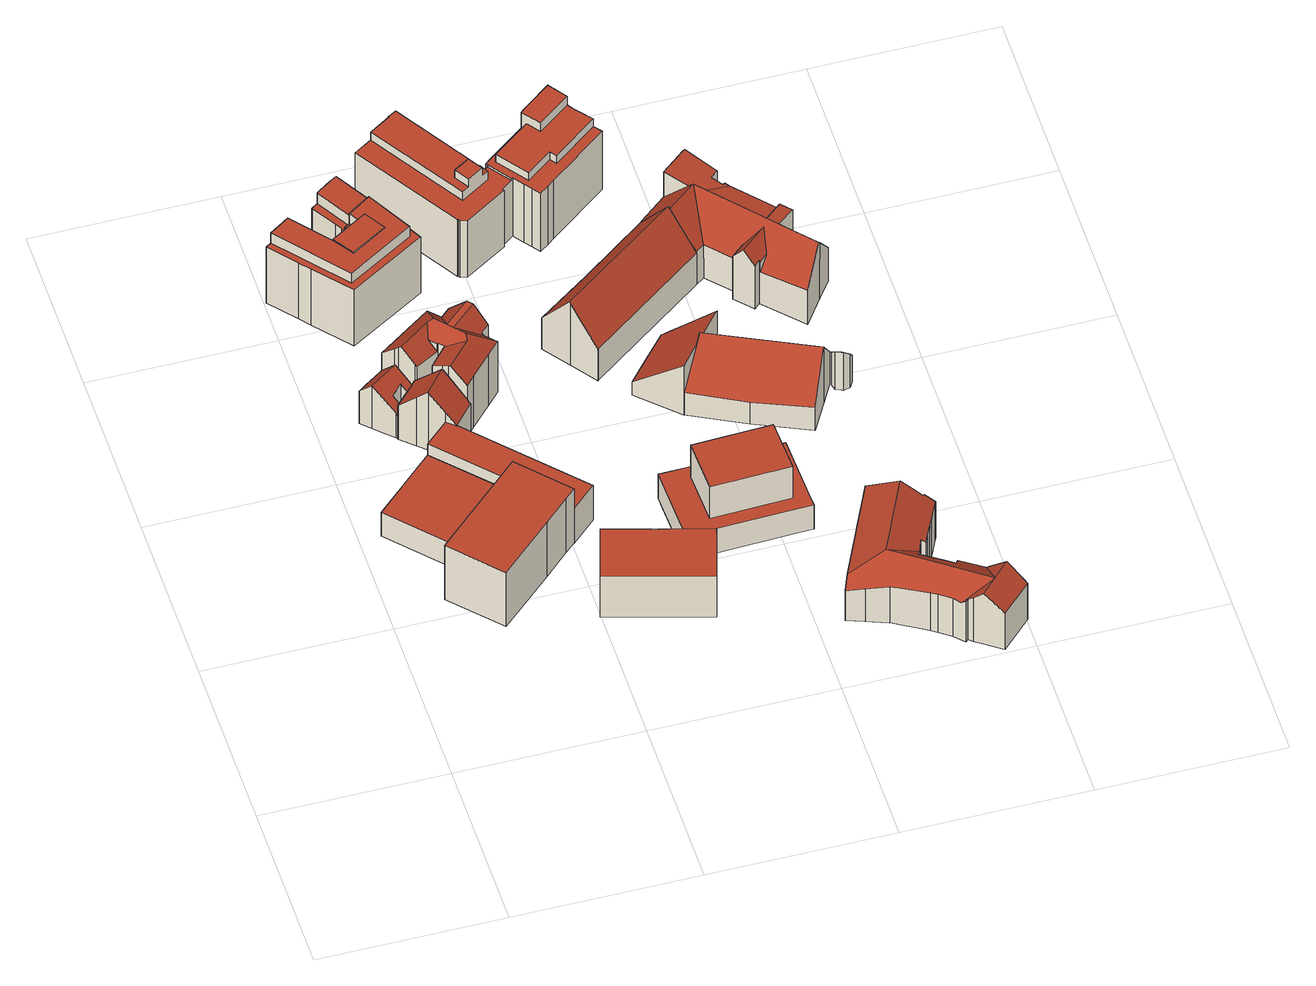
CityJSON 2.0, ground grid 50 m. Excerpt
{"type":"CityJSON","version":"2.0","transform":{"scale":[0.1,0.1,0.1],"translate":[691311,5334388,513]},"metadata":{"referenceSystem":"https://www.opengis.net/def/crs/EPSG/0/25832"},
"CityObjects":{
"building1":{"type":"Building","attributes":{"Gemeindeschluessel":"09162000","HoeheDach":"523.126","HoeheGrund":"514.620","Methode":"1000","NiedrigsteTraufeDesGebaeudes":"523.126","Geometrietyp2DReferenz":"3000","function":"31001_9998","roofType":"1000","measuredHeight":8.51,"storeysAboveGround":2},"geometry":[{"type":"MultiSurface","lod":"2","boundaries":[[[0,1,2,3,4]],[[0,5,6,1]],[[2,7,8,3]],[[9,8,7,6,5]],[[4,9,5,0]],[[1,6,7,2]],[[3,8,9,4]]],"semantics":{"surfaces":[{"type":"GroundSurface"},{"type":"WallSurface"},{"type":"RoofSurface"}],"values":[0,1,1,2,1,1,1]}}]},
"building2":{"type":"Building","attributes":{"Gemeindeschluessel":"09162000","HoeheDach":"534.290","HoeheGrund":"514.720","Methode":"1000","NiedrigsteTraufeDesGebaeudes":"534.290","Geometrietyp2DReferenz":"3000","function":"31001_9998","roofType":"1000","measuredHeight":19.57,"storeysAboveGround":5},"geometry":[{"type":"MultiSurface","lod":"2","boundaries":[[[10,11,12,13]],[[14,12,11,15,16,17,18]],[[19,20,21,22,10,13,23]],[[19,18,17,20]],[[20,17,16,21]],[[23,14,18,19]],[[21,16,15,22]],[[22,15,11,10]],[[13,12,14,23]]],"semantics":{"surfaces":[{"type":"WallSurface"},{"type":"RoofSurface"},{"type":"GroundSurface"}],"values":[0,1,2,0,0,0,0,0,0]}}]},
"building3":{"type":"Building","attributes":{"Gemeindeschluessel":"09162000","HoeheDach":"530.443","HoeheGrund":"514.780","Methode":"1000","NiedrigsteTraufeDesGebaeudes":"523.043","Geometrietyp2DReferenz":"3000","function":"31001_9998","roofType":"3100","measuredHeight":15.66},"geometry":[{"type":"MultiSurface","lod":"2","boundaries":[[[24,25,26,27,28,29,30,31,32,33,34,35,36,37,38,39,40,41,42,43]],[[37,44,45,38]],[[43,46,47,24]],[[32,31,48,49,50,33]],[[49,48,51,52,53,54,55,56,47,46,57,58,59,60,50]],[[38,45,61,39]],[[25,24,47,56,55,26]],[[30,51,48,31]],[[50,60,59,61,45,44,62,63,64]],[[33,50,64,34]],[[34,64,63,35]],[[28,53,52,29]],[[57,46,43,42,41,58]],[[58,41,40,39,61,59]],[[29,52,51,30]],[[28,27,26,55,54,53]],[[63,62,44,37,36,35]]],"semantics":{"surfaces":[{"type":"GroundSurface"},{"type":"WallSurface"},{"type":"RoofSurface"}],"values":[0,1,1,1,2,1,1,1,2,1,1,1,1,1,1,1,1]}}]},
"building4":{"type":"Building","attributes":{"Gemeindeschluessel":"09162000","HoeheDach":"535.510","HoeheGrund":"514.460","Methode":"1000","NiedrigsteTraufeDesGebaeudes":"526.711","Geometrietyp2DReferenz":"3000","function":"31001_9998","roofType":"3100","measuredHeight":21.05,"storeysAboveGround":4},"geometry":[{"type":"MultiSurface","lod":"2","boundaries":[[[65,66,67,68,69,70]],[[71,72,73,74]],[[75,76,77,78]],[[78,77,79,80]],[[81,82,83,84,85,86,87,88,67,66,65,89]],[[90,91,92,93]],[[94,87,86,95]],[[91,90,96,97,85,84]],[[98,80,79,83,82,99]],[[95,86,85,97]],[[67,88,87,94,100,68]],[[99,82,81,101]],[[74,102,103,75,78,80,98,99,101,104,70,69,68,100,94,95,97,96,90,93,105,106,71]],[[106,107,72,71]],[[74,73,108,102]],[[104,89,65,70]],[[105,109,107,106]],[[93,92,109,105]],[[75,103,102,108,110,76]],[[101,81,89,104]],[[79,77,76,110,108,73,72,107,109,92,91,84,83]]],"semantics":{"surfaces":[{"type":"WallSurface"},{"type":"RoofSurface"},{"type":"GroundSurface"}],"values":[0,0,0,0,1,0,0,0,0,0,0,0,2,0,0,0,0,0,0,0,1]}}]},
"building5":{"type":"Building","attributes":{"Gemeindeschluessel":"09162000","HoeheDach":"519.298","HoeheGrund":"515.463","Methode":"2000","NiedrigsteTraufeDesGebaeudes":"519.298","Geometrietyp2DReferenz":"3000","function":"51009_1610","roofType":"1000","measuredHeight":3.83},"geometry":[{"type":"MultiSurface","lod":"2","boundaries":[[[111,112,113,114]],[[115,116,117,118]],[[114,119,120,115,118,111]],[[114,113,121,119]],[[118,117,112,111]],[[120,122,116,115]],[[119,121,122,120]],[[112,117,116,122,121,113]]],"semantics":{"surfaces":[{"type":"WallSurface"},{"type":"GroundSurface"},{"type":"RoofSurface"}],"values":[0,0,1,0,0,0,0,2]}}]},
"building6":{"type":"Building","attributes":{"Gemeindeschluessel":"09162000","HoeheDach":"527.117","HoeheGrund":"514.500","Methode":"1000","NiedrigsteTraufeDesGebaeudes":"527.117","Geometrietyp2DReferenz":"3000","function":"31001_9998","roofType":"1000","measuredHeight":12.62,"storeysAboveGround":3},"geometry":[{"type":"MultiSurface","lod":"2","boundaries":[[[123,124,125,126]],[[127,128,129,130]],[[124,129,128,110,76,131,125]],[[126,78,75,103,127,130,123]],[[78,131,76,75]],[[126,125,131,78]],[[130,129,124,123]],[[103,110,128,127]],[[75,76,110,103]]],"semantics":{"surfaces":[{"type":"WallSurface"},{"type":"RoofSurface"},{"type":"GroundSurface"}],"values":[0,0,1,2,0,0,0,0,0]}}]},
"building7":{"type":"Building","attributes":{"Gemeindeschluessel":"09162000","HoeheDach":"539.250","HoeheGrund":"514.881","Methode":"2000","NiedrigsteTraufeDesGebaeudes":"519.380","Geometrietyp2DReferenz":"3000","function":"31001_2000","roofType":"9999","measuredHeight":24.37,"storeysAboveGround":7},"geometry":[{"type":"MultiSurface","lod":"2","boundaries":[[[132,133,134,135,136,137,138]],[[132,139,140,133]],[[141,142,143,144]],[[145,146,147,148]],[[149,137,136,150]],[[151,148,147,152,153,154]],[[155,156,134,133,140,157]],[[158,159,160,161]],[[162,163,164,165,166]],[[167,168,169,170]],[[171,144,143,172]],[[173,157,140,139,174,149,150,175,151,154,158,161,176,177,178,179,180,181,162,166,182,183,184,167,170,185,186]],[[150,136,187,188,175]],[[184,189,168,167]],[[139,132,138,174]],[[183,190,189,184]],[[179,191,192,180]],[[178,193,191,179]],[[170,169,194,185]],[[153,152,195,196]],[[173,197,198,155,157]],[[197,173,186,199]],[[200,195,152,147,146,171,172,201,202,203,204]],[[201,142,141,202]],[[161,160,205,176]],[[197,199,194,169,168,189,190,206,165]],[[174,138,137,149]],[[193,207,205,160,159,153,196,208,192,191]],[[154,153,159,158]],[[208,200,204,192]],[[185,194,199,186]],[[182,206,190,183]],[[166,165,206,182]],[[155,198,164,163,209,210,156]],[[165,164,198,197]],[[172,143,142,201]],[[135,211,187,136]],[[177,207,193,178]],[[175,188,148,151]],[[180,192,204,203,209,181]],[[211,145,148,188,187]],[[141,144,171,146,145,211,135,134,156,210,202]],[[196,195,200,208]],[[181,209,163,162]],[[176,205,207,177]],[[209,203,202,210]]],"semantics":{"surfaces":[{"type":"RoofSurface"},{"type":"WallSurface"},{"type":"GroundSurface"}],"values":[0,1,0,1,1,1,1,1,1,1,1,2,1,1,1,1,1,1,1,1,1,1,0,1,1,0,1,0,1,1,1,1,1,0,1,1,1,1,1,1,0,1,1,1,1,1]}}]},
"building8":{"type":"Building","attributes":{"Gemeindeschluessel":"09162000","HoeheDach":"538.971","HoeheGrund":"514.454","Methode":"2000","NiedrigsteTraufeDesGebaeudes":"532.280","Geometrietyp2DReferenz":"3000","function":"31001_9998","roofType":"2100","measuredHeight":24.52,"storeysAboveGround":5},"geometry":[{"type":"MultiSurface","lod":"2","boundaries":[[[212,213,214,215,216]],[[93,217,218,90]],[[219,220,212,216]],[[221,214,213,222]],[[223,224,225,226,227]],[[228,229,230,231]],[[229,228,232,105]],[[229,105,93,90,97,233,234,95,94,235,236,237,238,239,240,241,221,222,242,230]],[[242,243,231,230]],[[233,244,245,234]],[[235,94,246,247,248]],[[223,227,216,215]],[[242,222,213,212,220,243]],[[235,248,249,236]],[[236,249,250,237]],[[228,231,243,220,219,251,252,232]],[[247,253,254,255,256,250,249,248]],[[241,240,224,223,215,214,221]],[[257,245,244,258,251,219,216,227,254,253,259]],[[239,238,256,255,226,225]],[[256,238,237,250]],[[95,234,245,257,260,261]],[[95,261,246,94]],[[90,218,262,97]],[[218,217,252,251,258,262]],[[247,246,261,260,259,253]],[[260,257,259]],[[233,97,262,258,244]],[[93,105,232,252,217]],[[227,226,255,254]],[[239,225,224,240]]],"semantics":{"surfaces":[{"type":"RoofSurface"},{"type":"WallSurface"},{"type":"GroundSurface"}],"values":[0,1,0,1,0,1,1,2,1,1,1,0,1,1,1,0,0,1,0,1,1,1,1,1,0,0,1,1,1,0,1]}}]},
"building9":{"type":"Building","attributes":{"Gemeindeschluessel":"09162000","HoeheDach":"537.900","HoeheGrund":"515.250","Methode":"2000","NiedrigsteTraufeDesGebaeudes":"534.140","Geometrietyp2DReferenz":"3000","function":"31001_9998","roofType":"1000","measuredHeight":22.65,"storeysAboveGround":6},"geometry":[{"type":"MultiSurface","lod":"2","boundaries":[[[263,264,265,266]],[[267,265,268,269]],[[268,265,264,270,271]],[[267,269,272,273,274,275,276]],[[277,278,279,280]],[[281,282,283,284]],[[285,273,272,286]],[[276,287,288,289,266,265,267]],[[289,290,291,281,284,277,280,292,285,286,293,294,263,266]],[[290,295,296,291]],[[284,283,278,277]],[[293,271,270,294]],[[287,276,275,297]],[[278,283,282,296,295,288,287,297,279]],[[292,280,279,297,275,274]],[[292,274,273,285]],[[291,296,282,281]],[[264,263,294,270]],[[289,288,295,290]],[[293,286,272,269,268,271]]],"semantics":{"surfaces":[{"type":"WallSurface"},{"type":"RoofSurface"},{"type":"GroundSurface"}],"values":[0,0,1,1,0,0,0,0,2,0,0,0,0,1,0,0,0,0,0,0]}}]},
"building10":{"type":"Building","attributes":{"name":"Jüdisches Museum München","Gemeindeschluessel":"09162000","HoeheDach":"529.840","HoeheGrund":"514.689","Methode":"2000","NiedrigsteTraufeDesGebaeudes":"529.840","Geometrietyp2DReferenz":"3000","function":"31001_3000","roofType":"1000","measuredHeight":15.15,"storeysAboveGround":3},"geometry":[{"type":"MultiSurface","lod":"2","boundaries":[[[298,299,300,301]],[[301,300,302,303]],[[304,305,299,298]],[[304,298,301,303,306,307,308]],[[307,309,310,308]],[[310,309,311,302,300,299,305]],[[303,302,311,306]],[[308,310,305,304]],[[306,311,309,307]]],"semantics":{"surfaces":[{"type":"WallSurface"},{"type":"GroundSurface"},{"type":"RoofSurface"}],"values":[0,0,0,1,0,2,0,0,0]}}]},
"building11":{"type":"Building","attributes":{"name":"Ohel-Jakob-Synagoge","Gemeindeschluessel":"09162000","HoeheDach":"534.178","HoeheGrund":"513.925","Methode":"2000","NiedrigsteTraufeDesGebaeudes":"522.710","Geometrietyp2DReferenz":"3000","function":"31001_3042","roofType":"1000","measuredHeight":20.25,"storeysAboveGround":1},"geometry":[{"type":"MultiSurface","lod":"2","boundaries":[[[312,313,314,315,316,317,318,319]],[[320,321,322,323,324,319,318,317,316,325,326,327]],[[322,321,320,327,328,329,330,331]],[[332,333,334,335]],[[336,337,333,332]],[[337,338,334,333]],[[339,340,328,327,326,325,316,315]],[[341,342,331,330,329,328,340,339,315,314,313,312],[335,343,336,332]],[[324,323,322,331,342,341,312,319]],[[335,334,338,343]],[[343,338,337,336]]],"semantics":{"surfaces":[{"type":"WallSurface"},{"type":"GroundSurface"},{"type":"RoofSurface"}],"values":[0,1,0,0,0,2,0,2,0,0,0]}}]},
"building12":{"type":"Building","attributes":{"Gemeindeschluessel":"09162000","HoeheDach":"541.630","HoeheGrund":"514.597","Methode":"2000","NiedrigsteTraufeDesGebaeudes":"535.150","Geometrietyp2DReferenz":"3000","function":"31001_9998","roofType":"1000","measuredHeight":27.03,"storeysAboveGround":8},"geometry":[{"type":"MultiSurface","lod":"2","boundaries":[[[344,345,346,347]],[[348,349,350,351]],[[352,353,354,355,350,349,356,357,358,359,360,361,362,363]],[[364,365,366,367]],[[352,368,369,353]],[[370,371,372,373]],[[374,375,376,377]],[[378,379,380,381]],[[371,382,383,384,366,365,385,376,375,386,387,380,379,388,389,390,391,392,393,394,395,372]],[[381,380,387,396]],[[357,397,398,362,361,399,400,358]],[[391,401,402,392]],[[389,403,404,390]],[[401,404,403,405,406,407,408,409,410,411,412,402]],[[359,413,414,360]],[[377,376,385,415]],[[416,417,418,419,420,421,422]],[[423,386,375,374]],[[424,355,354,425]],[[351,350,355,424]],[[426,427,428,429]],[[358,400,413,359]],[[430,383,382,431]],[[432,420,419,433]],[[397,357,356,434]],[[410,417,416,411]],[[373,372,395,435]],[[436,437,344,347,438,426,429,348,351,424,425,369,368,370,373,435,439,432,433,440,441,442,443,444,378,381,396,423,374,377,415,364,367,445]],[[415,385,365,364]],[[416,422,394,393,412,411]],[[400,399,414,413]],[[397,434,428,427,446,346,345,447,448,430,431,449,398]],[[360,414,399,361]],[[436,448,447,437]],[[441,409,408,442]],[[441,440,418,417,410,409]],[[347,346,446,438]],[[437,447,345,344]],[[370,368,352,363,449,431,382,371]],[[439,435,395,394,422,421]],[[442,408,407,443]],[[436,445,384,383,430,448]],[[388,405,403,389]],[[392,402,412,393]],[[425,354,353,369]],[[438,446,427,426]],[[367,366,384,445]],[[396,387,386,423]],[[390,404,401,391]],[[348,429,428,434,356,349]],[[433,419,418,440]],[[443,407,406,444]],[[449,363,362,398]],[[439,421,420,432]],[[378,444,406,405,388,379]]],"semantics":{"surfaces":[{"type":"WallSurface"},{"type":"RoofSurface"},{"type":"GroundSurface"}],"values":[0,0,1,0,0,0,0,0,1,0,0,0,0,1,0,0,1,0,0,0,0,0,0,0,0,0,0,2,0,0,1,1,0,0,0,0,0,0,0,0,0,0,0,0,0,0,0,0,0,0,0,0,0,0,0]}}]},
"building13":{"type":"Building","attributes":{"name":"Münchner Stadtmuseum-Nationalsozialismus in Münc, Münchner Stadtmuseum-Sammlung Fotografie","Gemeindeschluessel":"09162000","HoeheDach":"537.070","HoeheGrund":"514.194","Methode":"2000","NiedrigsteTraufeDesGebaeudes":"525.417","Geometrietyp2DReferenz":"3000","function":"31001_9998","roofType":"3100","measuredHeight":22.88,"storeysAboveGround":3},"geometry":[{"type":"MultiSurface","lod":"2","boundaries":[[[450,451,452,453,454]],[[455,456,457,458]],[[459,460,461,462,463]],[[456,459,463,453,452,457]],[[464,465,462,461]],[[453,463,462,465,466,467,454]],[[455,458,451,450,468,469,464,461,460]],[[456,455,460,459]],[[458,457,452,451]],[[468,467,466,469]],[[469,466,465,464]],[[450,454,467,468]]],"semantics":{"surfaces":[{"type":"WallSurface"},{"type":"RoofSurface"},{"type":"GroundSurface"}],"values":[0,0,0,1,0,1,2,0,0,0,0,0]}}]},
"building14":{"type":"Building","attributes":{"Gemeindeschluessel":"09162000","HoeheDach":"531.748","HoeheGrund":"513.930","Methode":"1000","NiedrigsteTraufeDesGebaeudes":"518.455","Geometrietyp2DReferenz":"3000","function":"31001_9998","roofType":"2100","measuredHeight":17.82,"storeysAboveGround":3},"geometry":[{"type":"MultiSurface","lod":"2","boundaries":[[[470,471,472,473]],[[474,475,476,477,478,479]],[[475,480,481,482,483,476]],[[484,485,471,470]],[[486,481,480,475,474,479,484,470,473,487,488]],[[481,486,488,489,490,482]],[[477,476,483,482,490,489,491,472,471,485,478]],[[491,489,488,487,473,472]],[[479,478,485,484]]],"semantics":{"surfaces":[{"type":"WallSurface"},{"type":"GroundSurface"},{"type":"RoofSurface"}],"values":[0,0,0,0,1,0,2,0,0]}}]},
"building15":{"type":"Building","attributes":{"Gemeindeschluessel":"09162000","HoeheDach":"532.181","HoeheGrund":"513.980","Methode":"2000","NiedrigsteTraufeDesGebaeudes":"524.820","Geometrietyp2DReferenz":"3000","function":"31001_9998","roofType":"3100","measuredHeight":18.2,"storeysAboveGround":4},"geometry":[{"type":"MultiSurface","lod":"2","boundaries":[[[492,493,494,495]],[[496,497,498,499,500,501,502]],[[503,504,505,506]],[[507,508,509,510,511,512,513,514]],[[500,499,498,515,516,517,518,519,505,504,520]],[[521,522,523,497,496,502,493,492]],[[524,525,526,527]],[[528,529,530,531]],[[532,533,534,535,536,537,538,539]],[[540,541,529,528]],[[515,498,497,523]],[[542,543,544,545]],[[546,547,526,525,548,549,550,551,530,529,541,552,553,554,555,556,557]],[[558,559,527,526,547,546,560]],[[514,513,561,562]],[[557,556,555,554,563,564,565,566,567]],[[544,567,566,565,564,568,569,570,571,545]],[[531,530,551,572]],[[573,553,552,574]],[[539,538,575,576]],[[500,520,503,501]],[[523,522,521,492,495,509,508,507,514,562,534,533,532,539,576,542,545,571,570,569,568,577,578,573,574,540,528,531,572,579,580,581,524,527,559,558,582,583,584,585,586,519,518,517,516,515]],[[503,520,504]],[[495,494,510,509]],[[558,560,587,582]],[[576,575,543,542]],[[543,575,538,537,536,535,561,513,512,511,501,588,589,557,567,544]],[[574,552,541,540]],[[590,591,584,583,582,587]],[[562,561,535,534]],[[572,551,550,579]],[[589,588,501,503,506,592,591,590,587,560,546,557]],[[506,505,519,586,585,592]],[[579,550,549,580]],[[584,591,592,585]],[[568,564,563,577]],[[554,553,573,578,577,563]],[[510,494,493,502,501,511]],[[524,581,580,549,548,525]]],"semantics":{"surfaces":[{"type":"WallSurface"},{"type":"RoofSurface"},{"type":"GroundSurface"}],"values":[0,1,1,0,0,0,0,0,0,0,0,0,1,0,0,1,0,0,0,0,1,2,0,0,0,0,1,0,0,0,0,1,0,0,0,0,0,1,0]}}]},
"building16":{"type":"Building","attributes":{"Gemeindeschluessel":"09162000","HoeheDach":"534.388","HoeheGrund":"513.760","Methode":"2000","NiedrigsteTraufeDesGebaeudes":"518.780","Geometrietyp2DReferenz":"3000","function":"31001_9998","roofType":"3100","measuredHeight":20.63,"storeysAboveGround":2},"geometry":[{"type":"MultiSurface","lod":"2","boundaries":[[[593,594,595,596]],[[597,598,599,600]],[[601,602,603,604]],[[605,606,607,608,609,610]],[[611,612,613,614,615,601,604,616,617,618,610,609,608,619,620,593,596,597,600,621,622]],[[596,595,598,597]],[[623,624,625,606,605]],[[622,621,600,599,626,627]],[[625,603,602,628,629,630,631,632,627,626,599,598,595,594,633,634,607,606]],[[611,632,631,612]],[[619,634,633,620]],[[624,617,616,604,603,625]],[[614,629,628,615]],[[613,612,631,630,629,614]],[[608,607,634,619]],[[617,624,623,618]],[[615,628,602,601]],[[618,623,605,610]],[[622,627,632,611]],[[620,633,594,593]]],"semantics":{"surfaces":[{"type":"WallSurface"},{"type":"GroundSurface"},{"type":"RoofSurface"}],"values":[0,0,0,0,1,0,2,0,2,0,0,0,0,0,0,0,0,0,0,0]}}]},
"building17":{"type":"Building","attributes":{"name":"Münchner Stadtmuseum","Gemeindeschluessel":"09162000","HoeheDach":"535.841","HoeheGrund":"514.258","Methode":"2000","NiedrigsteTraufeDesGebaeudes":"526.041","Geometrietyp2DReferenz":"3000","function":"31001_9998","roofType":"3100","measuredHeight":21.58,"storeysAboveGround":3},"geometry":[{"type":"MultiSurface","lod":"2","boundaries":[[[635,636,637,638]],[[639,640,641,642]],[[643,644,645,646,647,648,649]],[[650,651,652,653]],[[654,655,656,657,658,659,643,649,653,652,660]],[[661,662,651,650,663]],[[664,665,666,667,657,656]],[[668,669,665,664,670]],[[671,672,673,674]],[[668,670,675,676]],[[661,663,677,678]],[[654,660,679,676,675,680]],[[651,662,679,660,652]],[[654,680,655]],[[681,682,669,668,676,679,662,661,678,683,635,638,684,685,686,671,674,687,688,689]],[[686,690,672,671]],[[649,691,692,642,641,693,653]],[[647,694,648]],[[639,695,694,647,646,687,674,673,640]],[[650,653,693,696,677,663]],[[642,692,695,639]],[[691,648,694,695,692]],[[691,649,648]],[[688,645,644,689]],[[690,686,685,697]],[[690,697,698,637,636,699,700,693,641,640,673,672]],[[696,700,699,683,678,677]],[[682,666,665,669]],[[684,698,697,685]],[[693,700,696]],[[664,656,655,680,675,670]],[[687,646,645,688]],[[681,689,644,643,659]],[[683,699,636,635]],[[657,667,658]],[[682,681,659,658,667,666]],[[638,637,698,684]]],"semantics":{"surfaces":[{"type":"WallSurface"},{"type":"RoofSurface"},{"type":"GroundSurface"}],"values":[0,1,1,1,1,0,1,0,0,0,0,0,0,0,2,0,0,0,0,1,0,1,0,0,0,1,0,0,0,0,1,0,0,0,0,0,0]}}]}
},
"vertices":[
[55,799,16],[131,870,16],[219,951,16],[384,773,16],[219,621,16],[55,799,101],[131,870,101],[219,951,101],[384,773,101],[219,621,101],
[474,615,17],[474,615,213],[409,554,213],[409,554,17],[265,422,213],[504,642,213],[384,773,213],[219,621,213],[145,552,213],[145,552,17],[219,621,17],[384,773,17],[504,642,17],[265,422,17],
[232,1143,18],[215,1158,18],[212,1161,18],[190,1140,18],[184,1134,18],[204,1115,18],[186,1097,18],[181,1101,18],[162,1120,18],[135,1146,18],[109,1171,18],[110,1172,18],[130,1186,18],[176,1218,18],[181,1222,18],[207,1198,18],[208,1197,18],[215,1190,18],[234,1171,18],[247,1159,18],[176,1218,136],[181,1222,136],[247,1159,117],[232,1143,112],[181,1101,108],[162,1120,136],[135,1146,174],[186,1097,100],[204,1115,106],[184,1134,134],[190,1140,136],[212,1161,141],[215,1158,136],[234,1171,136],[215,1190,164],[208,1197,174],[157,1161,174],[207,1198,173],[130,1186,136],[110,1172,136],[109,1171,136],
[204,1115,139],[212,1124,140],[232,1143,142],[232,1143,15],[212,1124,15],[204,1115,15],[359,1050,15],[359,1050,140],[307,990,140],[307,990,15],[305,989,15],[305,989,141],[282,1009,174],[282,1009,15],[248,1040,223],[248,1040,15],[188,1095,140],[224,1062,192],[247,1041,225],[302,1106,225],[282,1125,196],[252,1154,152],[247,1159,144],[246,1158,144],[186,1097,137],[303,1105,15],[303,1105,224],[314,1095,208],[314,1095,15],[247,1159,15],[252,1154,15],[302,1106,15],[282,1125,15],[247,1041,15],[224,1062,15],[246,1158,15],[188,1095,15],[306,990,15],[306,989,15],[186,1097,15],[353,1057,15],[352,1056,15],[352,1056,150],[306,990,141],[353,1057,149],[306,989,141],
[144,1605,25],[144,1605,63],[132,1619,63],[132,1619,25],[169,1619,25],[169,1619,63],[148,1607,63],[148,1607,25],[136,1622,25],[156,1634,25],[136,1622,63],[156,1634,63],
[384,773,15],[384,773,141],[219,951,141],[219,951,15],[570,703,15],[570,703,141],[504,642,141],[504,642,15],[282,1009,141],
[148,1607,64],[144,1605,64],[171,1572,64],[221,1602,64],[206,1627,64],[200,1637,64],[169,1619,64],[148,1607,19],[144,1605,19],[156,1563,262],[194,1507,262],[290,1566,262],[256,1623,262],[236,1611,223],[236,1611,259],[221,1637,259],[221,1637,223],[200,1637,19],[206,1627,19],[221,1637,19],[283,1678,259],[283,1678,223],[283,1678,19],[141,1608,222],[171,1572,222],[141,1608,19],[298,1688,19],[298,1688,223],[376,1544,223],[376,1544,19],[82,1672,19],[82,1672,222],[86,1675,222],[86,1675,64],[86,1675,19],[150,1720,19],[150,1720,64],[190,1653,64],[190,1653,19],[256,1623,259],[290,1566,259],[132,1619,19],[169,1619,19],[216,1634,19],[169,1421,19],[87,1518,19],[63,1547,19],[2,1619,19],[17,1629,19],[71,1665,19],[135,1711,19],[135,1710,19],[148,1718,19],[156,1634,19],[136,1622,19],[206,1627,223],[216,1634,223],[148,1718,64],[135,1710,64],[2,1619,223],[17,1629,223],[63,1547,223],[156,1634,64],[351,1553,259],[351,1553,223],[132,1619,64],[132,1619,222],[136,1622,64],[170,1445,259],[194,1507,259],[156,1563,259],[71,1665,259],[17,1629,259],[169,1421,223],[135,1711,64],[87,1518,223],[170,1445,223],[71,1665,222],[156,1563,222],[221,1602,223],
[438,1206,200],[434,1210,207],[457,1230,207],[427,1262,260],[359,1201,260],[314,1095,245],[303,1105,238],[383,1175,260],[464,1178,200],[457,1230,15],[434,1210,15],[415,1275,260],[380,1313,204],[358,1292,205],[355,1295,200],[347,1214,260],[376,1083,200],[376,1083,15],[430,1140,15],[430,1140,199],[353,1057,199],[330,1179,15],[316,1193,15],[215,1190,15],[207,1198,15],[181,1222,15],[328,1325,15],[358,1292,15],[380,1313,15],[416,1274,15],[465,1178,15],[465,1178,199],[330,1179,224],[316,1193,223],[247,1159,206],[220,1185,249],[215,1190,242],[207,1198,232],[181,1222,199],[383,1159,249],[319,1090,249],[304,1244,249],[321,1242,260],[328,1324,200],[328,1325,199],[315,1192,222],[328,1178,222],[297,1211,222],[315,1192,193],[252,1154,198],[282,1125,223],
[298,1688,22],[298,1688,211],[283,1678,211],[283,1678,22],[283,1678,249],[227,1774,211],[227,1774,249],[292,1700,211],[241,1784,211],[207,1761,249],[195,1753,249],[172,1738,249],[167,1734,249],[223,1638,249],[150,1720,22],[150,1720,211],[149,1721,211],[149,1721,22],[200,1637,22],[200,1637,211],[190,1653,211],[190,1653,22],[195,1753,22],[207,1761,22],[223,1638,211],[221,1637,211],[221,1637,22],[216,1634,22],[206,1627,22],[172,1738,22],[241,1784,22],[292,1700,22],[216,1634,211],[206,1627,211],[167,1734,211],
[539,536,17],[539,536,168],[674,496,168],[674,496,17],[703,488,168],[703,488,17],[495,387,17],[495,387,168],[814,455,17],[810,444,17],[770,306,17],[810,444,168],[770,306,168],[814,455,168],
[746,733,97],[819,735,97],[1033,743,97],[1076,745,97],[1076,745,9],[1033,743,9],[819,735,9],[746,733,9],[1041,525,9],[827,518,9],[754,515,9],[752,553,9],[747,701,9],[1077,713,9],[1082,565,9],[1084,527,9],[1084,527,97],[1041,525,97],[827,518,97],[754,515,97],[820,703,97],[820,703,212],[1034,711,212],[1034,711,97],[825,556,97],[825,556,212],[1040,564,212],[1077,713,97],[1082,565,97],[747,701,97],[752,553,97],[1040,564,97],
[503,1565,16],[503,1565,221],[485,1569,221],[485,1569,16],[354,1892,16],[354,1892,251],[407,1925,251],[407,1925,16],[574,1705,251],[428,1939,251],[407,1926,251],[406,1926,251],[350,1890,251],[510,1634,251],[529,1646,251],[505,1685,251],[547,1711,251],[572,1672,251],[589,1682,251],[575,1706,251],[682,1618,16],[682,1618,228],[668,1635,228],[668,1635,16],[574,1705,16],[428,1939,16],[601,1723,16],[601,1723,228],[597,1728,228],[597,1728,16],[740,1627,16],[740,1627,228],[723,1613,228],[723,1613,16],[887,1771,16],[887,1771,228],[902,1752,228],[902,1752,16],[600,1723,228],[645,1663,228],[647,1664,228],[699,1595,228],[902,1751,228],[901,1752,228],[886,1773,228],[765,1680,228],[752,1698,228],[683,1645,228],[622,1727,228],[724,1804,228],[714,1817,228],[614,1741,228],[901,1752,16],[510,1634,221],[589,1682,221],[572,1672,279],[529,1646,279],[683,1645,255],[622,1727,255],[765,1680,255],[752,1698,255],[886,1773,255],[858,1806,255],[849,1818,255],[846,1822,255],[838,1835,255],[837,1836,255],[750,1769,255],[724,1804,255],[505,1685,279],[547,1711,279],[699,1595,16],[750,1769,286],[837,1836,286],[802,1885,286],[738,1836,286],[734,1833,286],[719,1821,286],[714,1817,286],[902,1751,16],[406,1926,16],[407,1926,16],[480,1574,16],[480,1574,221],[301,1860,221],[301,1860,16],[645,1663,221],[600,1723,221],[734,1833,16],[738,1836,16],[350,1890,221],[614,1741,16],[615,1640,16],[617,1636,16],[481,1575,16],[719,1821,16],[802,1885,16],[838,1835,16],[846,1822,16],[849,1818,16],[858,1806,16],[647,1664,16],[481,1575,221],[617,1636,221],[615,1640,221],[575,1706,221],
[611,1288,12],[662,1216,12],[662,1216,239],[662,1217,241],[611,1288,124],[714,1147,12],[714,1147,125],[713,1146,125],[713,1146,12],[1037,1385,125],[1037,1385,12],[983,1455,12],[983,1455,238],[984,1454,241],[934,1522,12],[934,1522,128],[933,1523,126],[754,1384,134],[754,1384,12],[933,1523,12],
[894,1212,9],[894,1212,55],[921,1194,85],[921,1194,9],[884,981,9],[885,981,9],[885,981,187],[884,981,187],[781,1081,55],[781,1081,9],[916,1018,9],[950,1058,9],[950,1058,187],[916,1018,187],[823,1130,9],[823,1130,55],[1004,1122,9],[947,1178,9],[1015,1135,9],[1015,1135,186],[1004,1122,186],[947,1178,112],
[1353,57,10],[1353,57,168],[1342,66,157],[1342,66,10],[1416,12,148],[1421,8,142],[1502,89,142],[1494,97,152],[1461,129,192],[1418,85,192],[1375,41,192],[1420,168,142],[1428,162,142],[1422,168,142],[1404,179,142],[1325,72,10],[1327,70,10],[1337,60,10],[1337,60,157],[1327,70,144],[1325,72,145],[1311,87,148],[1311,87,10],[1502,89,10],[1494,97,10],[1461,129,10],[1428,162,10],[1422,168,10],[1428,162,151],[1375,41,10],[1416,12,10],[1421,8,10],[1301,288,10],[1301,288,144],[1288,293,151],[1288,293,10],[1362,413,10],[1362,413,142],[1360,408,142],[1360,408,10],[1194,163,10],[1235,138,10],[1262,121,10],[1262,121,147],[1235,138,145],[1194,163,142],[1174,175,140],[1174,175,10],[1338,430,10],[1338,430,158],[1118,195,10],[1118,195,128],[1071,212,118],[1071,212,10],[1276,259,149],[1280,269,150],[1302,290,144],[1310,308,144],[1325,338,143],[1336,360,143],[1336,426,158],[1311,443,175],[1285,460,192],[1230,341,192],[1218,315,192],[1188,251,192],[1276,259,10],[1280,269,10],[1276,259,150],[1280,110,148],[1280,110,10],[1211,512,142],[1186,459,142],[1155,393,142],[1144,368,142],[1085,242,142],[1186,459,10],[1155,393,10],[1144,368,10],[1085,242,10],[1336,360,10],[1311,443,10],[1336,426,10],[1174,174,140],[1174,174,10],[1211,512,10],[1285,460,10],[1325,338,10],[1310,308,10],[1302,290,10],[1265,235,10],[1277,228,10],[1347,185,10],[1358,208,10],[1404,179,10],[1265,235,169],[1371,119,192],[1263,197,192],[1277,228,168],[1347,185,163],[1358,208,145],
[1273,1006,8],[1273,1006,83],[1284,1022,58],[1284,1022,8],[1290,1001,8],[1290,1001,80],[1308,991,83],[1308,991,8],[1258,979,8],[1258,979,125],[1228,926,206],[1228,926,8],[885,981,91],[946,1054,214],[950,1058,207],[950,1058,8],[946,1054,8],[885,981,8],[1303,954,8],[1284,948,8],[1280,951,8],[1266,958,8],[1261,977,8],[1225,921,8],[1180,841,8],[1032,907,8],[1015,1135,8],[1169,1057,8],[1309,986,8],[1313,971,8],[1032,907,86],[1180,841,91],[1225,921,214],[1309,986,88],[1313,971,103],[1261,977,126],[1266,958,145],[1280,951,147],[1284,948,147],[1303,954,129],[1169,1057,82],[1015,1135,76],
[1077,1639,13],[1077,1639,221],[1081,1642,221],[1081,1642,13],[1254,1403,202],[1158,1511,202],[1076,1508,208],[1206,1361,208],[1308,1246,228],[1313,1254,217],[1350,1305,134],[1326,1323,142],[1279,1375,143],[1234,1336,223],[1231,1333,228],[985,1452,228],[1037,1385,132],[1058,1401,131],[1067,1519,228],[1124,1329,134],[1146,1348,166],[1197,1348,211],[1190,1298,166],[1167,1277,131],[1260,1180,137],[1059,1401,132],[983,1455,13],[1037,1385,13],[983,1455,224],[1129,1289,211],[1151,1265,168],[1165,1280,170],[1167,1277,166],[1108,1313,13],[1151,1265,13],[1108,1313,169],[1148,1522,13],[1148,1522,204],[1153,1516,203],[1153,1516,13],[1125,1329,168],[1125,1329,13],[934,1522,130],[934,1522,13],[1059,1401,13],[1124,1329,166],[1260,1180,13],[1165,1280,13],[1027,1598,13],[1141,1562,13],[1121,1546,13],[1143,1519,13],[1326,1323,13],[1350,1305,13],[1313,1254,13],[1143,1519,204],[1231,1333,223],[1206,1361,223],[1057,1530,212],[1279,1375,220],[1254,1403,220],[1010,1584,130],[1121,1546,208],[1141,1562,208],[1027,1598,221],[1010,1584,221]
]}
